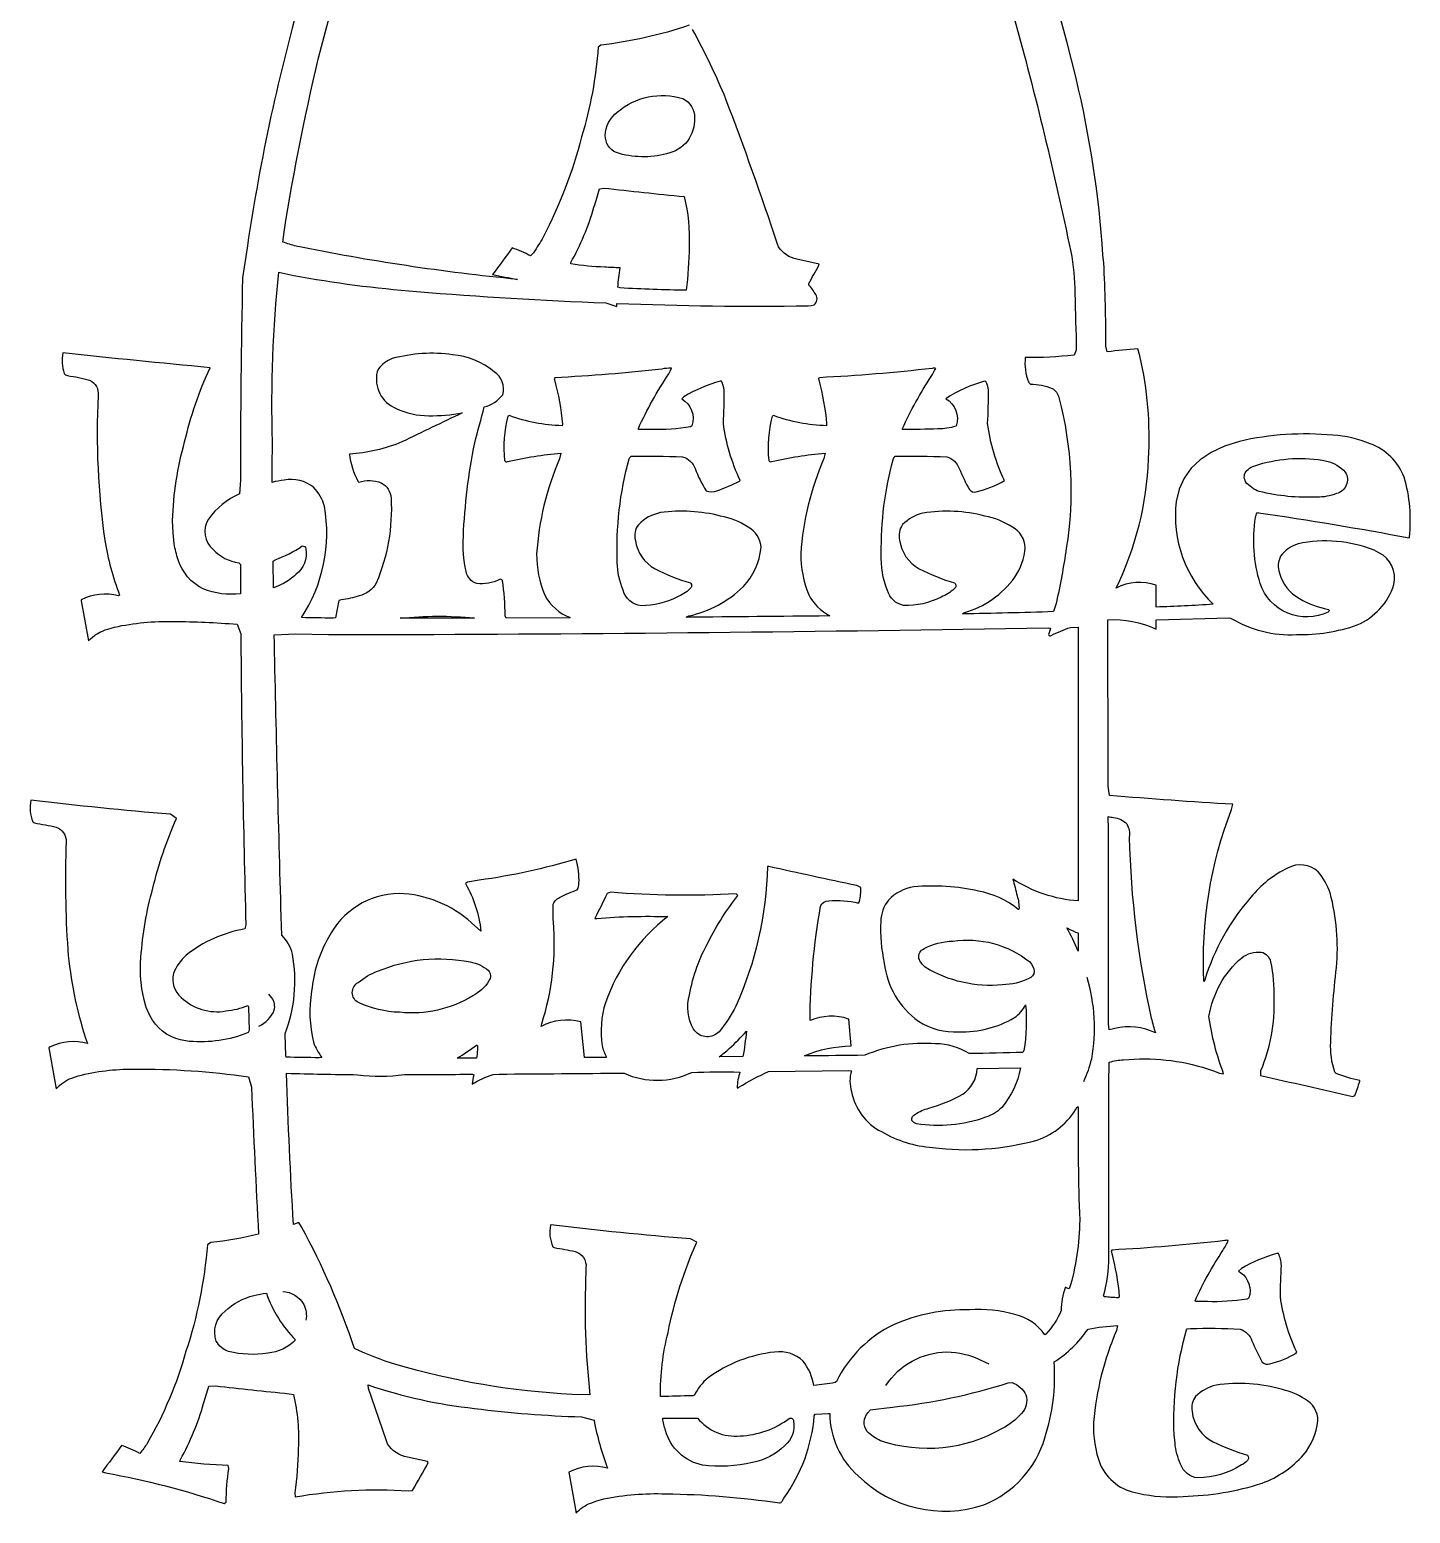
# Model space of a CAD drawing. Extents: x 1.3 to 31.4, y 0.3 to 25.4.
# Drawn here: x 4.02 to 15.58, y 0.25 to 12.67 of the extents above; entities that cross this region are included whole.
import ezdxf

# ---------------------------------------------------------------- set-up
doc = ezdxf.new("R2010")
doc.units = 0
doc.linetypes.add('0', pattern=[0])
doc.layers.add('1', color=7, linetype='0')

msp = doc.modelspace()

# ---------------------------------------------------------------- linework, layer by layer
at = {"layer": '1'}
for points in [[(9.541843, 12.703537, -0.054191), (8.803024, 12.536942), (8.781807, 12.520973, -0.055478), (8.643143, 11.76918, -0.056075), (8.321306, 10.930821, -0.019906), (8.240337, 10.800423), (8.216087, 10.774704, 0.014029), (8.062435, 10.841545, -0.007211), (7.898028, 10.617303, 0.002391), (8.105747, 10.576773, -0.025977), (6.254655, 10.854796, -0.019537), (6.142374, 10.889648), (6.152465, 10.972778, -0.020342), (6.464897, 12.526352, -0.014529), (6.661877, 13.191817)], [(6.312915, 13.009635, 0.03363), (5.846353, 10.857985), (5.805074, 10.588729, 0.004981), (5.787454, 8.896774), (5.77898, 8.782692, 0.128252), (5.51964, 8.57098, 0.373634), (5.559736, 8.315231, 0.159073), (5.774307, 8.203995), (5.787771, 8.191414), (5.788782, 7.946327, -0.125001), (5.474849, 7.986631, -0.205545), (5.267366, 8.230949, -0.055553), (5.234537, 8.362679), (5.223494, 8.4561), (5.21961, 8.558891, -0.060182), (5.320866, 9.218018, -0.050433), (5.533618, 9.838039, -0.003333), (4.301315, 9.961426, 0.118677), (4.312975, 9.790555, 0.233296), (4.340229, 9.771797, -0.033479), (4.525752, 9.733586, -0.31955), (4.597633, 9.605118, 0.04803), (4.652216, 8.392989, 0.046598), (4.776625, 7.934494), (4.767925, 7.928864, 0.189243), (4.455206, 7.894455), (4.454844, 7.887634), (4.514933, 7.551132, -0.134738), (4.678205, 7.650558), (4.734888, 7.667137, -0.058789), (5.227549, 7.714035, -0.022505), (5.759541, 7.690369), (5.790913, 7.612199, 0.005026), (5.833403, 5.174705), (5.82383, 5.141518, 0.12303), (5.332878, 4.921503, 0.117676), (5.228162, 4.76897, 0.292138), (5.292711, 4.568665, 0.237752), (5.66514, 4.454701, 0.069599), (5.850603, 4.500824), (5.854816, 4.486122), (5.861698, 4.291916), (5.852631, 4.274292, -0.12054), (5.359867, 4.20079), (5.286943, 4.213188, -0.225028), (5.02976, 4.415855), (4.999807, 4.48452, -0.102876), (4.955469, 4.905653, -0.050725), (5.054701, 5.481453, -0.045612), (5.252371, 6.065909), (5.202939, 6.100851, -0.008229), (4.034626, 6.217865, 0.149257), (4.049541, 6.038331, 0.118411), (4.063533, 6.028282, -0.011349), (4.246213, 5.993719, -0.327041), (4.329236, 5.869317, 0.025638), (4.342734, 4.967562, 0.057009), (4.492182, 4.227228), (4.508011, 4.181908, 0.18539), (4.194534, 4.153822), (4.185522, 4.147804), (4.246992, 3.803574, -0.137122), (4.377365, 3.89341), (4.429392, 3.911598, -0.065835), (4.894136, 3.968117, -0.038767), (5.854793, 3.903374), (5.880201, 3.81669, 0.00298), (5.939247, 2.585846, -0.029392), (5.53982, 2.516312), (5.511581, 2.499069, -0.059034), (5.33181, 1.607048, -0.062889), (5.00738, 0.836029, -0.025695), (4.946629, 0.752876, 0.014826), (4.792145, 0.819916, -0.006978), (4.629249, 0.597633), (4.660391, 0.58889, -0.039067), (5.650898, 0.333611), (5.668421, 0.345146, -0.032779), (5.690742, 0.625801), (5.684376, 0.651588, -0.02822), (5.281429, 0.685623), (5.285519, 0.701981, 0.057715), (5.479439, 1.170048, 0.00827), (5.523125, 1.314133), (5.579431, 1.317787, 0.002966), (6.195195, 1.251831), (6.231106, 1.244713, -0.070676), (6.271877, 0.793533, -0.028925), (6.243174, 0.421982), (6.246979, 0.388161, -0.061826), (7.192642, 0.439003), (7.228022, 0.440971, 0.004877), (7.360039, 0.675827), (7.352631, 0.683601), (7.184765, 0.721718, -0.212605), (7.019054, 0.831562, -0.056378), (7.007725, 0.864998), (6.858997, 1.294846), (6.856758, 1.325737, 0.055204), (7.747933, 1.129233, 0.024079), (8.642178, 1.058609), (8.747162, 1.030167, 0.043551), (8.860489, 0.628075, 0.193737), (8.535679, 0.594894), (8.597073, 0.251083, -0.127483), (8.71954, 0.336739), (8.770348, 0.355347), (8.828415, 0.371445, -0.060281), (9.347131, 0.414137, -0.034393), (10.298428, 0.33831, 0.245227), (10.321175, 0.353165), (10.336411, 0.37812, 0.134829), (10.5905, 1.067116), (10.597572, 1.080147), (10.708996, 1.087677), (10.719551, 1.086273, 0.212184), (10.956562, 0.565865, 0.28115), (12.009392, 0.322205, 0.229423), (12.519961, 0.883197, 0.098062), (12.597294, 1.517578, 0.10443), (12.880913, 1.793358, -0.02776), (13.127502, 1.823318), (13.120064, 1.781715, 0.081768), (12.927567, 1.011502, 0.098629), (12.981917, 0.6621, 0.254097), (13.301155, 0.41915, 0.07573), (13.677071, 0.392937, 0.07306), (14.338266, 0.503752, 0.125047), (14.68541, 0.740944, 0.13665), (14.80474, 1.024379, 0.285017), (14.693877, 1.208007, 0.090043), (14.508174, 1.286111, 0.109496), (13.952115, 1.323267, 0.139725), (13.781305, 1.229943, 0.225068), (13.751998, 1.101829, 0.24861), (13.929585, 0.848442, 0.035244), (14.215233, 0.736458, -0.449873), (14.214428, 0.694214, -0.120359), (14.166352, 0.656269, -0.134664), (13.80062, 0.547601, -0.294454), (13.656252, 0.66282, -0.08642), (13.608925, 0.838921), (13.601959, 0.908194, -0.079429), (13.705361, 1.787364), (13.709957, 1.794945), (13.738777, 1.797768, -0.017563), (14.153545, 1.793472, -0.22175), (14.252831, 1.694717, 0.03452), (14.339287, 1.516609, 0.293677), (14.401295, 1.502159, 0.0677), (14.624168, 1.590561), (14.627567, 1.600052, -0.075002), (14.490486, 2.062691, -0.004655), (14.499012, 2.325739, 0.102916), (14.4739, 2.425232), (14.459915, 2.424934, 0.068385), (14.165276, 2.298531), (14.141628, 2.278564), (14.15799, 2.265266, -0.339029), (14.22641, 2.053093), (14.220493, 2.048286), (14.209461, 2.0439, -0.046875), (13.879589, 2.022545), (13.779819, 2.022438), (13.777554, 2.029846, -0.041092), (14.010243, 2.451694, 0.011099), (14.055187, 2.533577, 0.142719), (14.026234, 2.533546, -0.015756), (13.07917, 2.454231, 0.218447), (13.076481, 2.436035, -0.045304), (13.142685, 2.058891), (13.133842, 2.054405, -0.014401), (13.017818, 2.063751), (13.011436, 2.071739, 0.069271), (13.054688, 2.394196, 0.000235), (13.053981, 3.845222), (13.059147, 4.02597, -0.08148), (13.178747, 4.04482, -0.103312), (13.881138, 3.97153), (13.930992, 3.953207), (13.980141, 3.933067), (14.015793, 3.929161, -0.055614), (13.893234, 4.409973, -0.176115), (14.166897, 4.900338, -0.179813), (14.331257, 4.947279, -0.301731), (14.407719, 4.867363, -0.065565), (14.435505, 4.561066, -0.107744), (14.325588, 3.95369), (14.325325, 3.9143, -0.001826), (15.096169, 3.739382), (15.114587, 3.746575, -0.003652), (15.156434, 3.86618), (15.155697, 3.87355, -0.046818), (14.956532, 3.932205), (14.946327, 3.943993, -0.092953), (14.912289, 4.19413, -0.021774), (14.960571, 4.817329, 0.08576), (14.907436, 5.442957, 0.097795), (14.806263, 5.61956, 0.321796), (14.551205, 5.650299, 0.11174), (14.244275, 5.406386, 0.107909), (13.858536, 4.713951), (13.851349, 4.701775, -0.105183), (14.081703, 6.140966), (14.09369, 6.184402, -0.005857), (13.060666, 6.257676), (13.050096, 6.335754, 0.00019), (13.046047, 7.729362, -0.119199), (13.450371, 7.651047), (13.450367, 7.726387), (13.45488, 7.726814), (14.060478, 7.744118), (14.074684, 7.742752, 0.151849), (14.62648, 7.604713, 0.088212), (15.133622, 7.684932, 0.216827), (15.440914, 8.023154, 0.351064), (15.315163, 8.289688), (15.274857, 8.310364, 0.148405), (14.639174, 8.363847, 0.162916), (14.492927, 8.261059, 0.212055), (14.484199, 8.119448, 0.20674), (14.650414, 7.907493, 0.096163), (14.892325, 7.815729, -0.651698), (14.889744, 7.793023, -0.452175), (14.322, 8.031307, -0.111537), (14.281322, 8.584578, -0.060636), (14.295784, 8.623055), (14.301018, 8.625076), (14.308111, 8.624528, -0.010598), (15.568834, 8.413848, 0.169074), (15.570839, 8.41967, 0.09749), (15.526886, 8.92159, 0.217805), (15.242547, 9.20115, 0.087099), (14.931031, 9.272336, 0.081145), (14.147575, 9.221367), (14.021828, 9.180405), (13.912834, 9.129189), (13.820599, 9.067734), (13.745106, 8.996017), (13.686367, 8.914055), (13.644382, 8.821838), (13.619144, 8.719383, 0.235878), (13.928734, 7.858185, -0.009466), (13.450363, 7.834511), (13.450367, 8.016815, 0.213383), (13.116547, 7.993744, 0.104307), (13.387339, 9.073976, 0.071703), (13.314527, 9.937549), (13.298836, 9.995911, 0.009765), (13.042576, 9.970314), (13.03046, 10.018898, 0.013543), (13.013123, 10.713379), (13.005855, 10.782021, 0.04226), (12.780679, 12.260582), (12.704163, 12.567909), (12.610737, 12.904259)], [(12.261413, 12.772883, -0.015621), (12.736703, 10.81075, -0.043719), (12.77009, 10.45826, -0.004989), (12.782709, 9.984222), (12.76413, 9.943329, -0.034147), (12.356274, 9.923645, 0.130445), (12.383296, 9.718261, 0.075568), (12.399723, 9.700386, -0.092125), (12.581017, 9.664647, -0.207876), (12.635872, 9.589134, -0.106554), (12.699066, 8.326744, -0.018353), (12.61425, 7.864998), (12.591526, 7.796595, -0.00436), (11.829206, 7.777133), (11.843044, 7.787346, 0.167373), (12.269123, 8.084252, 0.123522), (12.35569, 8.331804, 0.267623), (12.248496, 8.503992, 0.095924), (12.018461, 8.596418, 0.102962), (11.499695, 8.621117, 0.145659), (11.329432, 8.524573, 0.222098), (11.303865, 8.394279, 0.233878), (11.467308, 8.155334, 0.044649), (11.764523, 8.0365, -0.48218), (11.76141, 7.987663, -0.098768), (11.652122, 7.918907, -0.130652), (11.337253, 7.848409, -0.28068), (11.202412, 7.973407, -0.108277), (11.151155, 8.279258, -0.07013), (11.251935, 9.077278), (11.257644, 9.087178), (11.264469, 9.096344, -0.011684), (11.699188, 9.09304, -0.234834), (11.80312, 8.994812, 0.031294), (11.88876, 8.817268, 0.313964), (11.946121, 8.799896, 0.077547), (12.180794, 8.894241, -0.076693), (12.041004, 9.371223, 0.015416), (12.047562, 9.649859, 0.089232), (12.025127, 9.723625), (12.014862, 9.724098, 0.082644), (11.690979, 9.578491, -0.357399), (11.777718, 9.351936), (11.773666, 9.348083, -0.086193), (11.624771, 9.326363, -0.014241), (11.329445, 9.321014), (11.328556, 9.328156, -0.040802), (11.569661, 9.764565, 0.011988), (11.606293, 9.832169, 0.172379), (11.576557, 9.832047, -0.01692), (10.633809, 9.754449, 0.492891), (10.627472, 9.735237, -0.043774), (10.693336, 9.367157), (10.69194, 9.352623, -0.083949), (10.250843, 9.437202), (10.237659, 9.432434, 0.08646), (10.208443, 9.061532, 0.410325), (10.233597, 9.052338, -0.03937), (10.680008, 9.121964), (10.669796, 9.076851, 0.086216), (10.477847, 8.281637, 0.101496), (10.543413, 7.938351, 0.158727), (10.721363, 7.762833), (10.706421, 7.760862, -0.001009), (9.519327, 7.74999), (9.541283, 7.76059, 0.138191), (9.997162, 8.005694, 0.163608), (10.144532, 8.33241, 0.267946), (10.036218, 8.504766, 0.096428), (9.804491, 8.59681, 0.096176), (9.303836, 8.625051, 0.152087), (9.117957, 8.524096, 0.222091), (9.092896, 8.393221, 0.233641), (9.257191, 8.154686, 0.042919), (9.553463, 8.036446, -0.481826), (9.550026, 7.987381, -0.098058), (9.440292, 7.918587, -0.117213), (9.142387, 7.846123, -0.310274), (8.990666, 7.974845, -0.091436), (8.941841, 8.208359, -0.075329), (9.03983, 9.075603, -0.090057), (9.055622, 9.096345, -0.01216), (9.488468, 9.092964, -0.233742), (9.592331, 8.994156, 0.058632), (9.686562, 8.807991, 0.220025), (9.775875, 8.808716, 0.037673), (9.964157, 8.88913), (9.969372, 8.894859, -0.07675), (9.829857, 9.37159, 0.015823), (9.83638, 9.650277, 0.089606), (9.81385, 9.723885), (9.803181, 9.72403, 0.076316), (9.499519, 9.594025), (9.480431, 9.578049, -0.35735), (9.566486, 9.351776), (9.562298, 9.347923), (9.554871, 9.34433, -0.058798), (9.227674, 9.32111, -0.004829), (9.118065, 9.321014), (9.117798, 9.328987, -0.041368), (9.372768, 9.786821), (9.384185, 9.809392), (9.39402, 9.832695, 0.081879), (9.31434, 9.825913, -0.013775), (8.419457, 9.752913, 0.405069), (8.416367, 9.735107, -0.043973), (8.482243, 9.366501), (8.479202, 9.352707, -0.084721), (8.038692, 9.43763), (8.026325, 9.431763, 0.086705), (7.997521, 9.061193, 0.423145), (8.024078, 9.052711, -0.039466), (8.46994, 9.122017), (8.457508, 9.073997, 0.086419), (8.266674, 8.27946, 0.103143), (8.334118, 7.935009, 0.180976), (8.546371, 7.746559), (8.541565, 7.744232), (8.010284, 7.742256), (8.002045, 7.762703, 0.040928), (7.980087, 8.056877, 0.457558), (7.955986, 8.064972, -0.150009), (7.765427, 8.031624, -0.285498), (7.676128, 8.134064, -0.07604), (7.653488, 8.426147, -0.039447), (7.749083, 9.207757, -0.002631), (7.828613, 9.509186, 0.167264), (7.982841, 9.611969, 0.337035), (7.911116, 9.803909, 0.153548), (7.563394, 9.946499, 0.101833), (7.05843, 9.91394, 0.146487), (6.94326, 9.827324), (6.93227, 9.803696, 0.371284), (7.090904, 9.497162, 0.11788), (7.363415, 9.436371, 0.051386), (7.644642, 9.459885, 0.001995), (7.13977, 9.217289, -0.08602), (6.699184, 9.115273, 0.090736), (6.77129, 8.887024), (6.779207, 8.881027, -0.159402), (6.965105, 8.87484, -0.257957), (7.048355, 8.746048, -0.113259), (6.92486, 8.035826, -0.202195), (6.781593, 7.928879, -0.047559), (6.632242, 7.896141), (6.610832, 7.890106), (6.582253, 7.74437), (6.563065, 7.742821, -0.00558), (6.29826, 7.746239, 0.190977), (6.490957, 8.678206, 0.130417), (6.399992, 8.837051, 0.22033), (6.15481, 8.896516, 0.03209), (6.054214, 8.878508, -0.01017), (6.056942, 9.21707, -0.034515), (6.109045, 10.638647), (6.233829, 10.610519, 0.026517), (7.262068, 10.475967, 0.01134), (8.845875, 10.379738), (8.938541, 10.349396), (8.93883, 10.376405, 0.014697), (10.539533, 10.356549), (10.563865, 10.359466), (10.58802, 10.363586, 0.40119), (10.602673, 10.449112, 0.074338), (10.544102, 10.528809), (10.544155, 10.543144, 0.004043), (10.629128, 10.695282), (10.631439, 10.703163), (10.444672, 10.745552, -0.201955), (10.291245, 10.849556), (10.283503, 10.870422, 0.010483), (9.850609, 12.085397, 0.029724), (9.570129, 12.669121)], [(12.869793, 4.737282, -0.119237), (12.908805, 4.052448, -0.057166), (12.842014, 3.862282)], [(5.943098, 4.327766, 0.187834), (6.070544, 4.460954, 0.221699), (6.050619, 4.56472), (6.026676, 4.596283)], [(6.141197, 2.107498, -0.25137), (6.317714, 1.999668, -0.16322), (6.335642, 1.866753)], [(11.18924, 1.320618, -0.251216), (11.699729, 1.60143, -0.111491), (11.983353, 1.534126), (12.05035, 1.501175)]]:
    msp.add_lwpolyline(points, format="xyb", dxfattribs=at)
for points in [[(8.841274, 11.780922, -0.225051), (8.941223, 11.975571, -0.258446), (9.49025, 12.089327, -0.317522), (9.586536, 11.928879, -0.382655), (9.354456, 11.628566, -0.142921), (8.934182, 11.637424, -0.305657)], [(8.836082, 10.679535, -0.031227), (8.552608, 10.706917), (8.552101, 10.717278, 0.059216), (8.746162, 11.180746, 0.008949), (8.792927, 11.334221), (8.828732, 11.341627, 0.003247), (9.500225, 11.269928, -0.074045), (9.542543, 10.851803, -0.028843), (9.518665, 10.48555, -0.010758), (8.96553, 10.505829), (8.945816, 10.512459, -0.015481), (8.964569, 10.672623, -0.002731)], [(14.880047, 9.055, -0.165619), (15.033794, 8.96331, -0.511106), (14.95941, 8.784166, -0.096152), (14.797501, 8.754692, -0.070209), (14.314629, 8.801892, -0.14984), (14.199923, 8.883873), (14.194808, 8.895925, -0.347112), (14.220089, 8.986053, -0.122454), (14.275913, 9.016769, -0.121858), (14.841469, 9.063303)], [(6.148453, 8.033127, -0.037369), (6.063942, 7.996185), (6.060467, 8.217628), (6.077335, 8.230873, 0.064291), (6.305149, 8.346558, -0.443159), (6.335019, 8.321495, -0.276238), (6.251451, 8.106476, -0.066723)], [(7.124228, 7.741158, -0.053229), (7.745914, 7.74234), (7.722786, 7.741566, -0.0007)], [(12.287094, 5.418655, -0.095132), (12.303145, 5.306441, -0.604932), (12.290806, 5.309296, 0.124066), (11.96413, 5.457207, 0.080107), (11.423105, 5.493226, 0.167135), (11.211168, 5.382738, 0.163916), (11.146477, 5.205765, 0.065068), (11.175484, 4.854942, 0.210045), (11.461196, 4.369832, 0.157081), (11.801487, 4.279922, 0.136969), (12.265658, 4.398885, 0.124599), (12.358761, 4.506645, -0.065027), (12.343494, 4.125061), (12.336388, 4.108465, -0.002904), (11.887196, 4.098335, 0.139453), (11.605951, 4.180315, 0.119625), (11.011887, 4.083983, -0.000552), (10.528004, 4.078284), (10.508877, 4.080772, -0.097134), (10.89962, 4.162209), (10.880589, 4.385201), (10.877724, 4.387604, 0.183452), (10.554413, 4.37442, -0.040503), (10.64259, 5.331551, -0.302812), (10.712612, 5.376556, -0.083912), (10.95956, 5.357445), (10.967225, 5.371663, 0.073569), (10.979069, 5.487617), (10.94533, 5.504815, -0.00396), (10.208914, 5.663651), (10.198139, 5.663109, -0.100456), (9.933599, 4.495338, -0.055538), (9.793691, 4.281472, -0.453451), (9.589458, 4.289813), (9.578659, 4.303588, -0.192942), (9.545154, 4.589789, -0.079098), (9.706637, 5.039013, -0.049832), (9.950714, 5.421272), (9.937614, 5.435272, -0.033311), (8.884216, 5.448112), (8.85619, 5.436852, -0.003208), (8.754009, 5.229973), (8.770641, 5.229149, -0.029453), (9.364147, 5.24427, 0.143206), (8.841671, 4.524333, 0.108158), (8.814258, 4.163251, 0.074567), (8.851688, 4.069466), (8.846741, 4.065033), (8.671806, 4.06414), (8.666889, 4.065598), (8.636513, 4.362839, 0.19063), (8.303638, 4.324852), (8.309044, 4.34758, 0.098826), (8.406714, 5.201873, -0.006041), (8.404007, 5.348099, -0.205999), (8.468895, 5.409698, -0.0343), (8.606487, 5.467911, 0.158394), (8.620605, 5.525398, 0.081168), (8.597569, 5.724915, -0.03803), (7.786957, 5.549591), (7.687042, 5.533943), (7.670502, 5.522049, -0.106804), (7.7994, 5.122993), (7.722008, 5.191406, 0.180919), (7.115302, 5.437278, 0.279574), (6.524026, 5.069166, 0.106565), (6.383677, 4.621475, 0.104238), (6.399739, 4.192646, 0.087303), (6.469774, 4.065933), (6.447382, 4.063637, -0.007273), (6.169773, 4.068947), (6.167871, 4.07991), (6.161358, 4.260887), (6.162533, 4.265999, 0.136403), (6.223214, 4.930164, 0.126187), (6.13559, 5.088013), (6.129373, 5.246122, -0.002568), (6.071027, 7.602239), (6.248116, 7.609734), (6.524183, 7.605797), (6.874203, 7.604037, 0.003665), (12.546087, 7.661715), (12.56654, 7.659508), (12.556511, 7.618233, 1.037387), (12.573943, 7.597324, -0.028167), (12.733013, 7.664513), (12.798838, 7.665634, -0.00068), (12.798458, 5.375267, -0.126651), (12.251888, 5.559013, -0.006862)], [(13.094547, 6.073334, -0.194098), (13.205051, 6.02005, -0.17281), (13.225994, 5.909424, 0.048934), (13.410353, 4.394921, 0.010613), (13.445049, 4.271599, 0.18152), (13.105409, 4.30718, 0.009864), (13.058384, 4.298157), (13.053606, 4.347191, 0.000213), (13.050831, 6.080986, -0.006815)], [(12.71487, 5.143814, 0.042105), (12.798183, 5.10788), (12.798038, 4.956711, 0.030041), (12.703888, 5.14975)], [(11.748981, 5.039909, -0.206836), (12.393274, 4.865252, -0.154883), (12.431263, 4.783958, -0.279268), (12.386208, 4.725807, -0.106527), (12.165485, 4.673836, -0.162853), (11.518626, 4.821488, -0.136001), (11.465405, 4.895172, -0.327494), (11.508347, 4.976677, -0.109334)], [(7.709442, 4.865143, -0.138918), (7.862988, 4.793922, -0.330717), (7.867367, 4.706459, -0.138108), (7.733189, 4.581688, -0.163414), (7.119471, 4.44368, -0.101206), (6.77576, 4.524704, -0.604881), (6.77421, 4.693178, -0.0928), (6.935568, 4.787727, -0.150115)], [(9.878933, 4.140678, 0.034053), (10.021496, 4.285301, -0.01941), (9.993587, 4.07309), (9.793133, 4.071388, 0.021546)], [(7.771358, 4.128487, -0.018644), (7.764118, 4.060989), (7.602409, 4.06073, 0.028844), (7.762081, 4.169647, -0.610067), (7.771339, 4.159584, -0.041677)], [(11.954094, 3.972557), (12.316071, 3.977966, -0.13071), (12.158518, 3.646528, -0.118334), (12.022423, 3.56485, -0.128781), (11.444342, 3.511119, -0.1572), (11.406445, 3.539391, -0.320673), (11.436012, 3.592346, -0.075036), (11.548508, 3.641144, 0.054986), (11.832165, 3.757614, 0.235022)], [(12.690735, 2.142433, 0.079151), (12.655807, 1.948219, -0.088799), (12.527458, 1.74968), (12.519516, 1.744667, 0.189075), (12.269854, 1.914778, 0.084962), (11.889854, 1.954773, 0.107544), (11.253863, 1.828911, 0.16848), (10.776718, 1.35553), (10.766273, 1.344849, -0.003535), (10.585083, 1.320404, 0.137954), (10.496593, 1.523964, 0.235514), (10.258137, 1.600227, 0.131946), (9.701052, 1.384213, 0.108046), (9.586658, 1.239662), (9.572533, 1.235489, -0.006968), (9.30191, 1.22847, -0.061721), (9.366093, 1.765221, -0.052996), (9.606663, 2.521141), (9.554783, 2.547338, -0.009761), (8.384483, 2.664627), (8.383018, 2.661888, 0.160499), (8.402526, 2.481993, 0.101085), (8.413497, 2.475005, 0.001081), (8.588903, 2.443356, -0.35819), (8.679508, 2.306366), (8.679234, 2.271676, 0.039799), (8.712685, 1.243772), (8.562984, 1.245636, -0.058048), (7.087727, 1.496041, -0.029902), (6.743276, 1.629951, 0.043068), (6.298729, 2.64907), (6.277475, 2.683975), (6.232252, 2.669083, -0.008313), (6.173841, 3.933289, 0.004762), (6.768551, 3.921829, 0.067262), (7.160204, 3.923381, 0.001057), (7.730337, 3.925235), (7.740124, 3.921219, 0.016501), (7.726006, 3.842621, -0.053563), (7.902, 3.924217), (7.951816, 3.926545, 0.000416), (8.998577, 3.934731, 0.222772), (9.564106, 3.940544, -0.014615), (9.968376, 3.943756, 0.075731), (9.944057, 3.812927, 0.386411), (9.959583, 3.816673, -0.026564), (10.208023, 3.948792), (10.880497, 3.957451), (10.901337, 3.955139, 0.15333), (10.902401, 3.779945, 0.230624), (11.151664, 3.444882, 0.111085), (11.579767, 3.311912, 0.098998), (12.455545, 3.374556, 0.18492), (12.790878, 3.652565), (12.798194, 3.653788, 0.011917), (12.811199, 2.705673, -0.071289), (12.724472, 2.128952, -0.011997)], [(5.899668, 2.074165, -0.043591), (6.004505, 2.092346, 0.10731), (6.249147, 1.702507, -0.179196), (6.016359, 1.591225, -0.099813), (5.688849, 1.605298, -0.176319), (5.585087, 1.691261, -0.323557), (5.660158, 1.943192, -0.123927)], [(11.058323, 1.117165), (11.244507, 1.139442, 0.048949), (12.212788, 1.341934), (12.245628, 1.345512, -0.18973), (12.360977, 1.243073, -0.276352), (12.322964, 1.085793, -0.097046), (12.161795, 0.960851, -0.216393), (11.145556, 0.85844, -0.097771), (11.031384, 0.936111, -0.35235), (11.041662, 1.094934, -0.027039)], [(10.38031, 1.045349, -0.552417), (10.416443, 1.024429, -0.273248), (10.342063, 0.816797, -0.148935), (10.072639, 0.676509, -0.093496), (9.653365, 0.65475, -0.283581), (9.345466, 0.94475, -0.046603), (9.322019, 1.046976, -0.001667), (9.613987, 1.047791, 0.252554), (9.970126, 0.898617, 0.150062)]]:
    msp.add_lwpolyline(points, format="xyb", close=True, dxfattribs=at)

doc.saveas('drawing.dxf')
